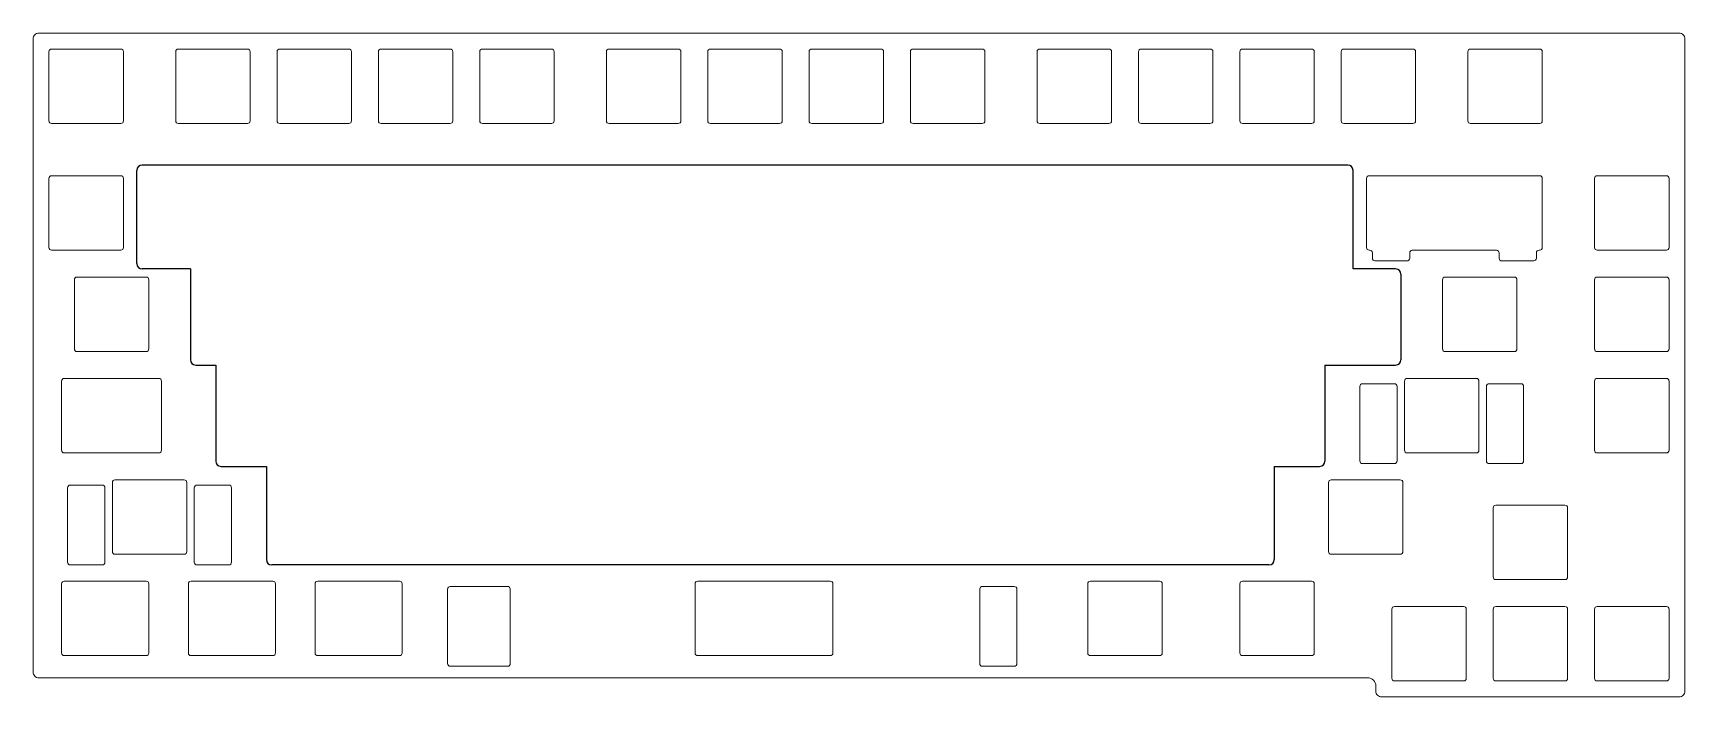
# Model space of a CAD drawing. Header units: millimetres. Extents: x 0 to 311, y -125 to 0.
import ezdxf

# ---------------------------------------------------------------- set-up
doc = ezdxf.new("R2010")
doc.units = ezdxf.units.MM
doc.header["$MEASUREMENT"] = 0
doc.layers.add('Visible_Pen_No__7', color=7, linetype='Continuous', lineweight=18)

msp = doc.modelspace()

# ---------------------------------------------------------------- linework, layer by layer
for p, q in [((247.125, -24.8125), (20.525, -24.8125)), ((19.525, -43.3375), (19.525, -25.8125)), ((248.125, -44.3375), (248.125, -25.8125)), ((29.575, -44.3375), (20.525, -44.3375)), ((29.575, -44.3375), (29.575, -61.3875)), ((256.125, -44.3375), (248.125, -44.3375)), ((257.125, -45.3375), (257.125, -61.3875)), ((30.575, -62.3875), (34.3375, -62.3875)), ((34.3375, -62.3875), (34.3375, -80.4375)), ((242.8375, -62.3875), (242.8375, -80.4375)), ((242.8375, -62.3875), (256.125, -62.3875)), ((35.3375, -81.4375), (43.8625, -81.4375)), ((43.8625, -81.4375), (43.8625, -98.9625)), ((233.3125, -81.4375), (233.3125, -98.9625)), ((233.3125, -81.4375), (241.8375, -81.4375)), ((232.3125, -99.9625), (44.8625, -99.9625))]:
    msp.add_line(p, q)
for centre, start, end in [((20.525, -25.8125), 90, 180), ((247.125, -25.8125), 0, 90), ((20.525, -43.3375), 180, 270), ((256.125, -45.3375), 0, 90), ((30.575, -61.3875), 180, 270), ((256.125, -61.3875), 270, 0), ((35.3375, -80.4375), 180, 270), ((241.8375, -80.4375), 270, 0), ((44.8625, -98.9625), 180, 270), ((232.3125, -98.9625), 270, 0)]:
    msp.add_arc(centre, 1, start, end)
at = {"layer": 'Visible_Pen_No__7', "color": 7, "linetype": 'Continuous', "lineweight": 18}
for p, q in [((251.775001, -42.312495), (251.775001, -41.312496)), ((258.237019, -42.8125), (252.237021, -42.8125)), ((258.775001, -41.312502), (258.775001, -42.312503)), ((275.112988, -40.819833), (259.23701, -40.818425)), ((275.574999, -42.312503), (275.574999, -41.312502)), ((282.112979, -42.8125), (276.112981, -42.8125)), ((282.574999, -41.312496), (282.574999, -42.312495)), ((30.306249, -99.462503), (30.306249, -85.462496)), ((89.699995, -104.433722), (89.699995, -118.433722)), ((177.949995, -118.433722), (177.949995, -104.433722)), ((184.949995, -104.5125), (184.949995, -118.5125))]:
    msp.add_line(p, q, dxfattribs=at)
for points in [[(309.4125, -124.775), (253.5125, -124.775, -0.4142135624), (252.4125, -123.675), (252.4125, -122.725, 0.4142135624), (250.8625, -121.175), (1.1, -121.175, -0.4142135624), (0, -120.075), (0, -1.1, -0.4142135624), (1.1, 0), (309.4125, 0, -0.4142135624), (310.5125, -1.1), (310.5125, -123.675, -0.4142135624)], [(16.5, -3), (3.5, -3, 0.4142135624), (3, -3.5), (3, -16.5, 0.4142135624), (3.5, -17), (16.5, -17, 0.4142135624), (17, -16.5), (17, -3.5, 0.4142135624)], [(40.3125, -3), (27.3125, -3, 0.4142135624), (26.8125, -3.5), (26.8125, -16.5, 0.4142135624), (27.3125, -17), (40.3125, -17, 0.4142135624), (40.8125, -16.5), (40.8125, -3.5, 0.4142135624)], [(59.3625, -3), (46.3625, -3, 0.4142135624), (45.8625, -3.5), (45.8625, -16.5, 0.4142135624), (46.3625, -17), (59.3625, -17, 0.4142135624), (59.8625, -16.5), (59.8625, -3.5, 0.4142135624)], [(78.4125, -3), (65.4125, -3, 0.4142135624), (64.9125, -3.5), (64.9125, -16.5, 0.4142135624), (65.4125, -17), (78.4125, -17, 0.4142135624), (78.9125, -16.5), (78.9125, -3.5, 0.4142135624)], [(97.4625, -3), (84.4625, -3, 0.4142135624), (83.9625, -3.5), (83.9625, -16.5, 0.4142135624), (84.4625, -17), (97.4625, -17, 0.4142135624), (97.9625, -16.5), (97.9625, -3.5, 0.4142135624)], [(121.275, -3), (108.275, -3, 0.4142135624), (107.775, -3.5), (107.775, -16.5, 0.4142135624), (108.275, -17), (121.275, -17, 0.4142135624), (121.775, -16.5), (121.775, -3.5, 0.4142135624)], [(140.325, -3), (127.325, -3, 0.4142135624), (126.825, -3.5), (126.825, -16.5, 0.4142135624), (127.325, -17), (140.325, -17, 0.4142135624), (140.825, -16.5), (140.825, -3.5, 0.4142135624)], [(146.375, -17), (159.375, -17, 0.4142135624), (159.875, -16.5), (159.875, -3.5, 0.4142135624), (159.375, -3), (146.375, -3, 0.4142135624), (145.875, -3.5), (145.875, -16.5, 0.4142135624)], [(178.425, -3), (165.425, -3, 0.4142135624), (164.925, -3.5), (164.925, -16.5, 0.4142135624), (165.425, -17), (178.425, -17, 0.4142135624), (178.925, -16.5), (178.925, -3.5, 0.4142135624)], [(202.2375, -3), (189.2375, -3, 0.4142135624), (188.7375, -3.5), (188.7375, -16.5, 0.4142135624), (189.2375, -17), (202.2375, -17, 0.4142135624), (202.7375, -16.5), (202.7375, -3.5, 0.4142135624)], [(221.2875, -3), (208.2875, -3, 0.4142135624), (207.7875, -3.5), (207.7875, -16.5, 0.4142135624), (208.2875, -17), (221.2875, -17, 0.4142135624), (221.7875, -16.5), (221.7875, -3.5, 0.4142135624)], [(227.3375, -17), (240.3375, -17, 0.4142135624), (240.8375, -16.5), (240.8375, -3.5, 0.4142135624), (240.3375, -3), (227.3375, -3, 0.4142135624), (226.8375, -3.5), (226.8375, -16.5, 0.4142135624)], [(259.3875, -3), (246.3875, -3, 0.4142135624), (245.8875, -3.5), (245.8875, -16.5, 0.4142135624), (246.3875, -17), (259.3875, -17, 0.4142135624), (259.8875, -16.5), (259.8875, -3.5, 0.4142135624)], [(270.2, -17), (283.2, -17, 0.4142135624), (283.7, -16.5), (283.7, -3.5, 0.4142135624), (283.2, -3), (270.2, -3, 0.4142135624), (269.7, -3.5), (269.7, -16.5, 0.4142135624)], [(16.5, -26.8125), (3.5, -26.8125, 0.4142135624), (3, -27.3125), (3, -40.3125, 0.4142135624), (3.5, -40.8125), (16.5, -40.8125, 0.4142135624), (17, -40.3125), (17, -27.3125, 0.4142135624)], [(307.0125, -26.8125), (294.0125, -26.8125, 0.4142135624), (293.5125, -27.3125), (293.5125, -40.3125, 0.4142135624), (294.0125, -40.8125), (307.0125, -40.8125, 0.4142135624), (307.5125, -40.3125), (307.5125, -27.3125, 0.4142135624)], [(21.2625, -45.8625), (8.2625, -45.8625, 0.4142135624), (7.7625, -46.3625), (7.7625, -59.3625, 0.4142135624), (8.2625, -59.8625), (21.2625, -59.8625, 0.4142135624), (21.7625, -59.3625), (21.7625, -46.3625, 0.4142135624)], [(265.4375, -59.8625), (278.4375, -59.8625, 0.4142135624), (278.9375, -59.3625), (278.9375, -46.3625, 0.4142135624), (278.4375, -45.8625), (265.4375, -45.8625, 0.4142135624), (264.9375, -46.3625), (264.9375, -59.3625, 0.4142135624)], [(307.0125, -45.8625), (294.0125, -45.8625, 0.4142135624), (293.5125, -46.3625), (293.5125, -59.3625, 0.4142135624), (294.0125, -59.8625), (307.0125, -59.8625, 0.4142135624), (307.5125, -59.3625), (307.5125, -46.3625, 0.4142135624)], [(5.88125, -78.9125), (23.64375, -78.9125, 0.4142135624), (24.14375, -78.4125), (24.14375, -65.4125, 0.4142135624), (23.64375, -64.9125), (5.88125, -64.9125, 0.4142135624), (5.38125, -65.4125), (5.38125, -78.4125, 0.4142135624)], [(271.29375, -64.9125), (258.29375, -64.9125, 0.4142135624), (257.79375, -65.4125), (257.79375, -78.4125, 0.4142135624), (258.29375, -78.9125), (271.29375, -78.9125, 0.4142135624), (271.79375, -78.4125), (271.79375, -65.4125, 0.4142135624)], [(307.0125, -64.9125), (294.0125, -64.9125, 0.4142135624), (293.5125, -65.4125), (293.5125, -78.4125, 0.4142135624), (294.0125, -78.9125), (307.0125, -78.9125, 0.4142135624), (307.5125, -78.4125), (307.5125, -65.4125, 0.4142135624)], [(255.893751, -65.9125), (249.893751, -65.9125, 0.4142135624), (249.393751, -66.4125), (249.393751, -80.4125, 0.4142135624), (249.893751, -80.9125), (255.893751, -80.9125, 0.4142135624), (256.393751, -80.4125), (256.393751, -66.4125, 0.4142135624)], [(279.693749, -65.9125), (273.693749, -65.9125, 0.4142135624), (273.193749, -66.4125), (273.193749, -80.4125, 0.4142135624), (273.693749, -80.9125), (279.693749, -80.9125, 0.4142135624), (280.193749, -80.4125), (280.193749, -66.4125, 0.4142135624)], [(28.40625, -83.9625), (15.40625, -83.9625, 0.4142135624), (14.90625, -84.4625), (14.90625, -97.4625, 0.4142135624), (15.40625, -97.9625), (28.40625, -97.9625, 0.4142135624), (28.90625, -97.4625), (28.90625, -84.4625, 0.4142135624)], [(257.00625, -83.9625), (244.00625, -83.9625, 0.4142135624), (243.50625, -84.4625), (243.50625, -97.4625, 0.4142135624), (244.00625, -97.9625), (257.00625, -97.9625, 0.4142135624), (257.50625, -97.4625), (257.50625, -84.4625, 0.4142135624)], [(287.9625, -88.725), (274.9625, -88.725, 0.4142135624), (274.4625, -89.225), (274.4625, -102.225, 0.4142135624), (274.9625, -102.725), (287.9625, -102.725, 0.4142135624), (288.4625, -102.225), (288.4625, -89.225, 0.4142135624)], [(21.2625, -103.0125), (5.88125, -103.0125, 0.4142135624), (5.38125, -103.5125), (5.38125, -116.5125, 0.4142135624), (5.88125, -117.0125), (21.2625, -117.0125, 0.4142135624), (21.7625, -116.5125), (21.7625, -103.5125, 0.4142135624)], [(45.075, -103.0125), (29.69375, -103.0125, 0.4142135624), (29.19375, -103.5125), (29.19375, -116.5125, 0.4142135624), (29.69375, -117.0125), (45.075, -117.0125, 0.4142135624), (45.575, -116.5125), (45.575, -103.5125, 0.4142135624)], [(68.8875, -103.0125), (53.50625, -103.0125, 0.4142135624), (53.00625, -103.5125), (53.00625, -116.5125, 0.4142135624), (53.50625, -117.0125), (68.8875, -117.0125, 0.4142135624), (69.3875, -116.5125), (69.3875, -103.5125, 0.4142135624)], [(149.85, -103.0125), (124.94375, -103.0125, 0.4142135624), (124.44375, -103.5125), (124.44375, -116.5125, 0.4142135624), (124.94375, -117.0125), (149.85, -117.0125, 0.4142135624), (150.35, -116.5125), (150.35, -103.5125, 0.4142135624)], [(211.7625, -103.0125), (198.7625, -103.0125, 0.4142135624), (198.2625, -103.5125), (198.2625, -116.5125, 0.4142135624), (198.7625, -117.0125), (211.7625, -117.0125, 0.4142135624), (212.2625, -116.5125), (212.2625, -103.5125, 0.4142135624)], [(240.3375, -103.0125), (227.3375, -103.0125, 0.4142135624), (226.8375, -103.5125), (226.8375, -116.5125, 0.4142135624), (227.3375, -117.0125), (240.3375, -117.0125, 0.4142135624), (240.8375, -116.5125), (240.8375, -103.5125, 0.4142135624)], [(268.9125, -107.775), (255.9125, -107.775, 0.4142135624), (255.4125, -108.275), (255.4125, -121.275, 0.4142135624), (255.9125, -121.775), (268.9125, -121.775, 0.4142135624), (269.4125, -121.275), (269.4125, -108.275, 0.4142135624)], [(287.9625, -107.775), (274.9625, -107.775, 0.4142135624), (274.4625, -108.275), (274.4625, -121.275, 0.4142135624), (274.9625, -121.775), (287.9625, -121.775, 0.4142135624), (288.4625, -121.275), (288.4625, -108.275, 0.4142135624)], [(307.0125, -107.775), (294.0125, -107.775, 0.4142135624), (293.5125, -108.275), (293.5125, -121.275, 0.4142135624), (294.0125, -121.775), (307.0125, -121.775, 0.4142135624), (307.5125, -121.275), (307.5125, -108.275, 0.4142135624)]]:
    msp.add_lwpolyline(points, format="xyb", close=True, dxfattribs=at)
for points in [[(283.112981, -40.8125), (283.2, -40.8125, 0.4142135624), (283.7, -40.3125), (283.7, -27.3125, 0.4142135624), (283.2, -26.8125), (251.15, -26.8125, 0.4142135624), (250.65, -27.3125), (250.65, -40.3125, 0.4142135624), (251.15, -40.8125), (251.237019, -40.8125)], [(6.506251, -85.452771), (6.506251, -99.470686, 0.4142135624), (7.006251, -99.970686), (12.966132, -99.970686)], [(13.506251, -99.440061), (13.506251, -85.454155, 0.4142135624), (13.006251, -84.954155), (7.007631, -84.954155)], [(30.844231, -99.9625), (36.806249, -99.9625, 0.4142135624), (37.306249, -99.4625), (37.306249, -85.4625, 0.4142135624), (36.806249, -84.9625), (30.844231, -84.9625)], [(89.699995, -104.433722, 0.3685971554), (89.20624, -104.0125), (78.4375, -104.0125, 0.4142135624), (77.9375, -104.5125), (77.9375, -118.5125, 0.4142135624), (78.4375, -119.0125), (89.20624, -119.0125, 0.4613503996), (89.699995, -118.433722)], [(184.44375, -104.0125), (178.44375, -104.0125, 0.3685971554), (177.949995, -104.433722)], [(177.949995, -118.433722, 0.4613503996), (178.44375, -119.0125), (184.44375, -119.0125)]]:
    msp.add_lwpolyline(points, format="xyb", dxfattribs=at)
for centre, radius, start, end in [((251.259727, -41.327492), 0.515492, 1.666979, 92.524773), ((252.259863, -42.32793), 0.485108, 178.176711, 267.301158), ((258.259727, -42.297508), 0.515492, 267.475223, 358.333021), ((259.257514, -41.300648), 0.482659, 92.434763, 181.407382), ((275.093046, -41.301499), 0.482079, 358.692139, 87.629124), ((276.090273, -42.297508), 0.515492, 181.666979, 272.524773), ((282.090137, -42.32793), 0.485108, 272.698848, 1.823289), ((283.090273, -41.327492), 0.515492, 87.475223, 178.333021), ((7.006249, -85.454153), 0.5, 89.841592, 179.841592), ((30.821523, -85.477492), 0.515492, 87.475223, 178.333021), ((12.990701, -99.45549), 0.515781, 267.269753, 1.714241), ((30.821523, -99.447508), 0.515492, 181.666979, 272.524777), ((184.447495, -104.514992), 0.502506, 0.284151, 90.427006), ((184.447495, -118.510008), 0.502506, 269.572994, 359.715849)]:
    msp.add_arc(centre, radius, start, end, dxfattribs=at)

doc.saveas('drawing.dxf')
